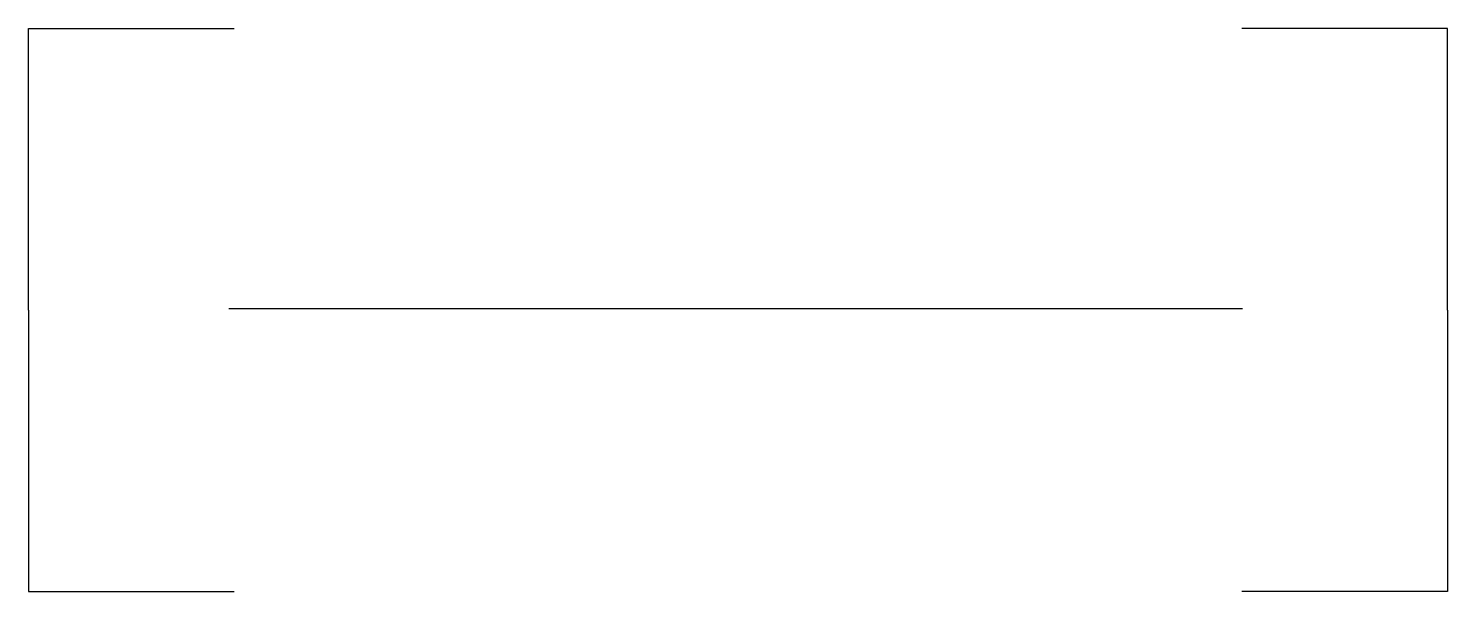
# Model space of a CAD drawing. Header units: feet. Extents: x -0.084 to 0.084, y -0.034 to 0.033.
import ezdxf

# ---------------------------------------------------------------- set-up
doc = ezdxf.new("R2010")
doc.units = ezdxf.units.FT
doc.header["$MEASUREMENT"] = 0

msp = doc.modelspace()

# ---------------------------------------------------------------- linework, layer by layer
msp.add_line((-0.06, 0), (0.06, 0))
at = {"flags": 128}
for points in [[(-0.08373, -0.00018), (-0.08373, 0.03315), (-0.05938, 0.03317)], [(0.08427, -0.00018), (0.08427, 0.03315), (0.05992, 0.03317)], [(-0.08373, -0.00018), (-0.08373, -0.03351), (-0.05938, -0.03349)], [(0.08427, -0.00018), (0.08427, -0.03351), (0.05992, -0.03349)]]:
    msp.add_lwpolyline(points, dxfattribs=at)

doc.saveas('drawing.dxf')
